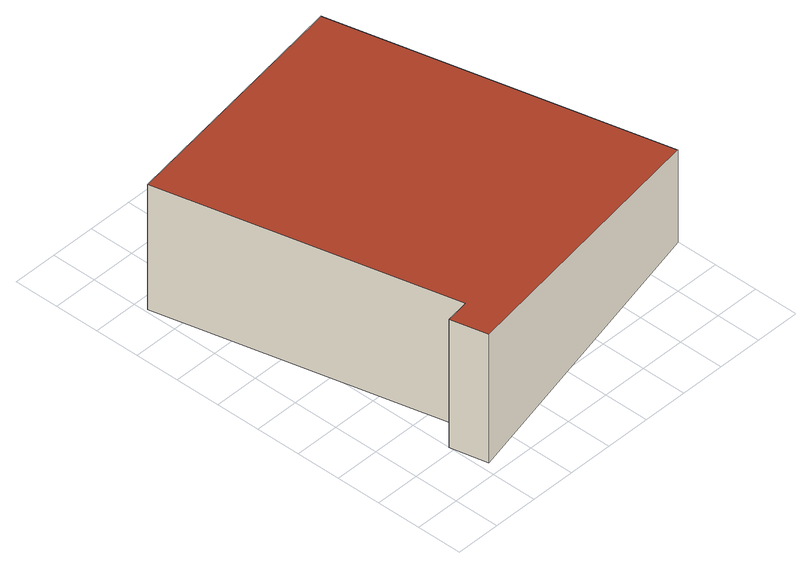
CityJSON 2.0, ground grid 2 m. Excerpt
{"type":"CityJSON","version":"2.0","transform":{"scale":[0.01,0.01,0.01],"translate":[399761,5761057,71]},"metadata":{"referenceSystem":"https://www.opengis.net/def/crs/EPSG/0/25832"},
"CityObjects":{
"building1":{"type":"Building","attributes":{"Gemeindeschluessel":"05515000","Geometrietyp2DReferenz":"3000","function":"51009_1610","roofType":"2100","measuredHeight":6.2},"geometry":[{"type":"Solid","lod":"2","boundaries":[[[[0,1,2,3]],[[4,5,1,0]],[[6,7,5,4]],[[8,9,7,6]],[[10,11,9,8]],[[12,13,11,10]],[[3,2,13,12]],[[10,8,6,4,0,3,12]],[[1,5,7,9,11,13,2]]]],"semantics":{"surfaces":[{"type":"WallSurface"},{"type":"RoofSurface"},{"type":"GroundSurface"}],"values":[[0,0,0,0,0,0,0,1,2]]}}]}
},
"vertices":[
[811,1735,572],[811,1735,69],[12,1546,69],[12,1546,673],[1257,1840,516],[1257,1840,69],[1597,384,516],[1597,384,69],[235,58,689],[235,58,69],[198,222,689],[198,222,69],[317,250,673],[317,250,69]
]}
